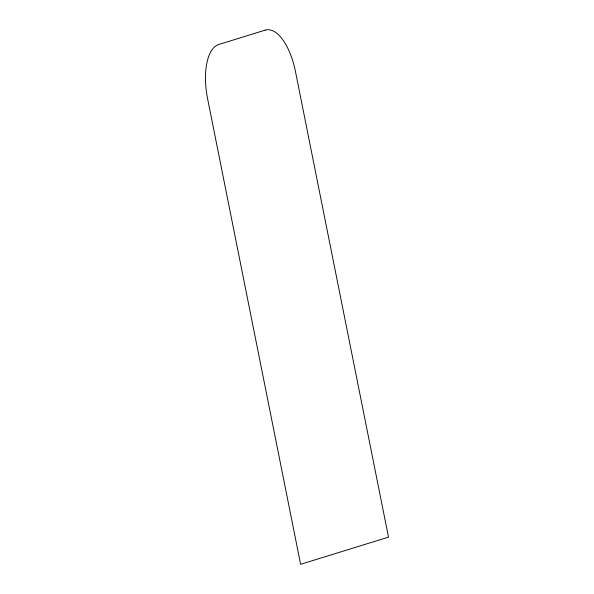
<?xml version="1.0" encoding="UTF-8"?>
<svg xmlns="http://www.w3.org/2000/svg" width="594" height="594" viewBox="0 0 594 594"><rect width="100%" height="100%" fill="white"/><g stroke="black" fill="none" stroke-linecap="round" stroke-linejoin="round"><path stroke-width="0.89" d="M265.236 30.123L218.711 44.505A48.767 21.503 80.1 0 0 207.573 98.649L300.616 564.3L388.506 537.147L295.456 71.495A48.767 21.503 80.1 0 0 265.236 30.123"/></g></svg>
